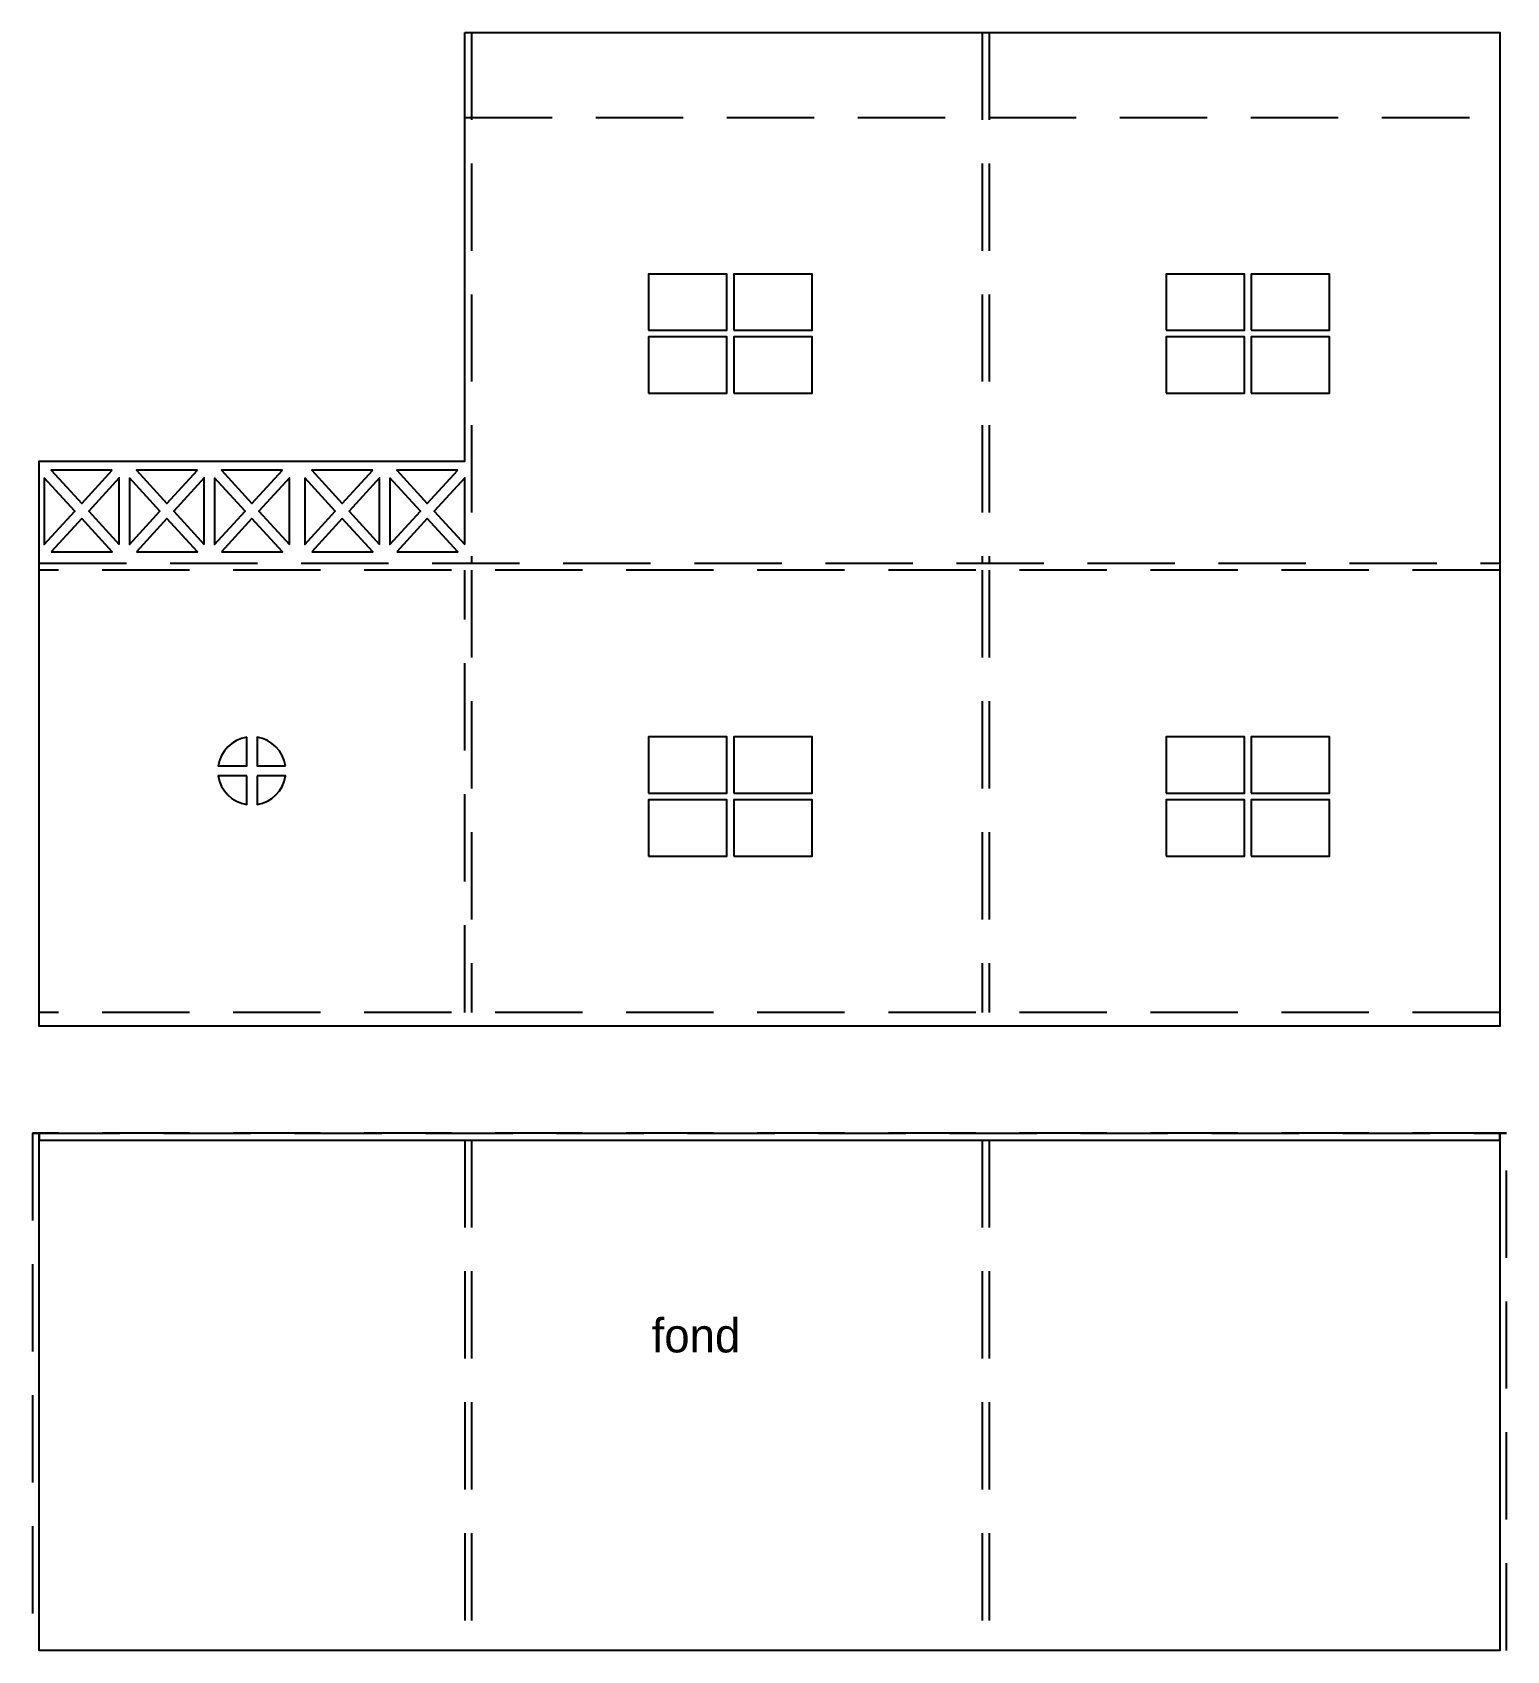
# Model space of a CAD drawing. Extents: x -1469 to 1174, y -671 to 1039.
# Drawn here: x -428 to 438, y 88 to 1039 of the extents above; entities that cross this region are included whole.
import ezdxf

# ---------------------------------------------------------------- set-up
doc = ezdxf.new("R2010")
doc.units = 0
doc.header["$LTSCALE"] = 2.020202
doc.linetypes.add('STRICHLINIEX2', pattern=[38.1, 25.4, -12.7])
for name, color, linetype in [('AIDE_DVP', 10, 'STRICHLINIEX2'), ('CONTOUR_IN', 5, 'CONTINUOUS'), ('CONTOUR_OUT', 102, 'CONTINUOUS'), ('TEXT', 7, 'CONTINUOUS')]:
    doc.layers.add(name, color=color, linetype=linetype)

msp = doc.modelspace()

# ---------------------------------------------------------------- linework, layer by layer
at = {"layer": 'AIDE_DVP'}
for p, q in [((-170.411468, 1038.557747), (-170.411468, 726.557747)), ((129.588532, 1038.557747), (129.588532, 726.557747)), ((133.588532, 1038.557747), (133.588532, 726.557747)), ((-174.411468, 988.557747), (433.588532, 988.557747)), ((-424.411468, 726.557747), (433.588532, 726.557747)), ((433.588532, 722.557747), (-424.411468, 722.557747)), ((-174.411468, 462.557747), (-174.411468, 722.557747)), ((-170.411468, 722.557747), (-170.411468, 462.557747)), ((129.588532, 722.557747), (129.588532, 462.557747)), ((133.588532, 722.557747), (133.588532, 462.557747)), ((433.588532, 462.557747), (-424.411468, 462.557747)), ((-428.411468, 391.643419), (-428.411468, 87.643419)), ((-428.411468, 391.643419), (437.588532, 391.643419)), ((-424.411468, 391.643419), (-428.411468, 391.643419)), ((-424.411468, 387.643419), (-424.411468, 391.643419)), ((437.588532, 391.643419), (433.588532, 391.643419)), ((433.588532, 391.643419), (433.588532, 387.643419)), ((437.588532, 87.643419), (437.588532, 391.643419)), ((-174.411468, 387.643419), (-174.411468, 87.643419)), ((-170.411468, 387.643419), (-170.411468, 87.643419)), ((129.588532, 387.643419), (129.588532, 87.643419)), ((133.588532, 387.643419), (133.588532, 87.643419))]:
    msp.add_line(p, q, dxfattribs=at)
msp.add_lwpolyline([(-424.411468, 391.643419), (-424.411468, 387.643419), (433.588532, 387.643419), (433.588532, 391.643419), (-424.411468, 391.643419)], dxfattribs=at)
at = {"layer": 'CONTOUR_IN'}
for points in [[(-66.411468, 863.557747), (-20.411468, 863.557747), (-20.411468, 896.557747), (-66.411468, 896.557747), (-66.411468, 863.557747)], [(-16.411468, 863.557747), (29.588532, 863.557747), (29.588532, 896.557747), (-16.411468, 896.557747), (-16.411468, 863.557747)], [(237.588532, 863.557747), (283.588532, 863.557747), (283.588532, 896.557747), (237.588532, 896.557747), (237.588532, 863.557747)], [(287.588532, 863.557747), (333.588532, 863.557747), (333.588532, 896.557747), (287.588532, 896.557747), (287.588532, 863.557747)], [(-66.411468, 826.557747), (-20.411468, 826.557747), (-20.411468, 859.557747), (-66.411468, 859.557747), (-66.411468, 826.557747)], [(-16.411468, 826.557747), (29.588532, 826.557747), (29.588532, 859.557747), (-16.411468, 859.557747), (-16.411468, 826.557747)], [(237.588532, 826.557747), (283.588532, 826.557747), (283.588532, 859.557747), (237.588532, 859.557747), (237.588532, 826.557747)], [(287.588532, 826.557747), (333.588532, 826.557747), (333.588532, 859.557747), (287.588532, 859.557747), (287.588532, 826.557747)], [(-381.481173, 781.242268), (-417.341763, 781.242268), (-399.411468, 761.681947), (-381.481173, 781.242268)], [(-331.481173, 781.242268), (-367.341763, 781.242268), (-349.411468, 761.681947), (-331.481173, 781.242268)], [(-281.481173, 781.242268), (-317.341763, 781.242268), (-299.411468, 761.681947), (-281.481173, 781.242268)], [(-228.481173, 781.242268), (-264.341763, 781.242268), (-246.411468, 761.681947), (-228.481173, 781.242268)], [(-178.481173, 781.242268), (-214.341763, 781.242268), (-196.411468, 761.681947), (-178.481173, 781.242268)], [(-421.411468, 776.80259), (-421.411468, 737.681947), (-403.481173, 757.242268), (-421.411468, 776.80259)], [(-377.411468, 737.681947), (-377.411468, 776.80259), (-395.341763, 757.242268), (-377.411468, 737.681947)], [(-371.411468, 776.80259), (-371.411468, 737.681947), (-353.481173, 757.242268), (-371.411468, 776.80259)], [(-327.411468, 737.681947), (-327.411468, 776.80259), (-345.341763, 757.242268), (-327.411468, 737.681947)], [(-321.411468, 776.80259), (-321.411468, 737.681947), (-303.481173, 757.242268), (-321.411468, 776.80259)], [(-277.411468, 737.681947), (-277.411468, 776.80259), (-295.341763, 757.242268), (-277.411468, 737.681947)], [(-268.411468, 776.80259), (-268.411468, 737.681947), (-250.481173, 757.242268), (-268.411468, 776.80259)], [(-224.411468, 737.681947), (-224.411468, 776.80259), (-242.341763, 757.242268), (-224.411468, 737.681947)], [(-218.411468, 776.80259), (-218.411468, 737.681947), (-200.481173, 757.242268), (-218.411468, 776.80259)], [(-174.411468, 737.681947), (-174.411468, 776.80259), (-192.341763, 757.242268), (-174.411468, 737.681947)], [(-417.341763, 733.242268), (-381.481173, 733.242268), (-399.411468, 752.80259), (-417.341763, 733.242268)], [(-367.341763, 733.242268), (-331.481173, 733.242268), (-349.411468, 752.80259), (-367.341763, 733.242268)], [(-317.341763, 733.242268), (-281.481173, 733.242268), (-299.411468, 752.80259), (-317.341763, 733.242268)], [(-264.341763, 733.242268), (-228.481173, 733.242268), (-246.411468, 752.80259), (-264.341763, 733.242268)], [(-214.341763, 733.242268), (-178.481173, 733.242268), (-196.411468, 752.80259), (-214.341763, 733.242268)], [(-66.411468, 591.557747), (-20.411468, 591.557747), (-20.411468, 624.557747), (-66.411468, 624.557747), (-66.411468, 591.557747)], [(-16.411468, 591.557747), (29.588532, 591.557747), (29.588532, 624.557747), (-16.411468, 624.557747), (-16.411468, 591.557747)], [(237.588532, 591.557747), (283.588532, 591.557747), (283.588532, 624.557747), (237.588532, 624.557747), (237.588532, 591.557747)], [(287.588532, 591.557747), (333.588532, 591.557747), (333.588532, 624.557747), (287.588532, 624.557747), (287.588532, 591.557747)], [(-66.411468, 554.557747), (-20.411468, 554.557747), (-20.411468, 587.557747), (-66.411468, 587.557747), (-66.411468, 554.557747)], [(-16.411468, 554.557747), (29.588532, 554.557747), (29.588532, 587.557747), (-16.411468, 587.557747), (-16.411468, 554.557747)], [(237.588532, 554.557747), (283.588532, 554.557747), (283.588532, 587.557747), (237.588532, 587.557747), (237.588532, 554.557747)], [(287.588532, 554.557747), (333.588532, 554.557747), (333.588532, 587.557747), (287.588532, 587.557747), (287.588532, 554.557747)]]:
    msp.add_lwpolyline(points, dxfattribs=at)
for points in [[(-302.448081, 624.374933, 0.328523), (-319.221801, 607.601214), (-302.448081, 607.601214)], [(-279.674361, 607.601214, 0.328523), (-296.448081, 624.374933), (-296.448081, 607.601214)], [(-302.448081, 601.601214), (-319.221801, 601.601214, 0.328523), (-302.448081, 584.827494)], [(-296.448081, 601.601214), (-296.448081, 584.827494, 0.328523), (-279.674361, 601.601214)]]:
    msp.add_lwpolyline(points, format="xyb", close=True, dxfattribs=at)
at = {"layer": 'CONTOUR_OUT'}
for points in [[(-174.411468, 1038.557747), (433.588532, 1038.557747), (433.588532, 454.557747), (-424.411468, 454.557747), (-424.411468, 786.557747), (-174.411468, 786.557747), (-174.411468, 1038.557747)], [(-424.411468, 387.643419), (433.588532, 387.643419), (433.588532, 87.643419), (-424.411468, 87.643419), (-424.411468, 387.643419)]]:
    msp.add_lwpolyline(points, dxfattribs=at)

# ---------------------------------------------------------------- texts
at = {"layer": 'TEXT', "insert": (-64.637943, 282.883855), "char_height": 20, "width": 114.817741, "attachment_point": 1}
msp.add_mtext('fond', dxfattribs=at)

doc.saveas('drawing.dxf')
